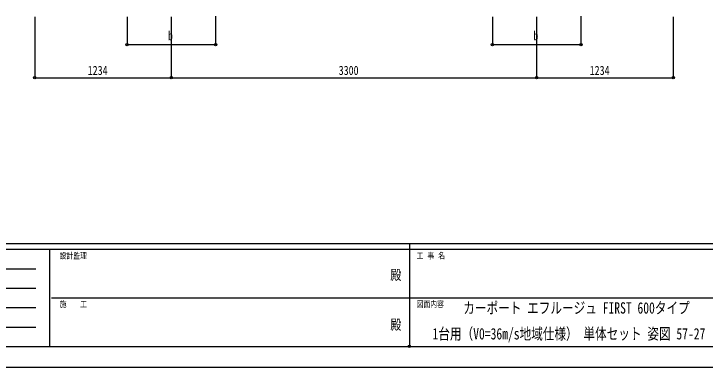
# Model space of a CAD drawing. Units: millimetres, scale not verified. Extents: x -10512 to 10512, y -7425 to 7425.
# Drawn here: x -3585 to 2660, y -7425 to -4235 of the extents above; entities that cross this region are included whole.
import ezdxf
from ezdxf.enums import TextEntityAlignment as Align

# ---------------------------------------------------------------- set-up
doc = ezdxf.new("R2010")
doc.units = ezdxf.units.MM
doc.header["$LTSCALE"] = 40
doc.header["$PDMODE"] = 32
doc.header["$PDSIZE"] = 20
for name, color, linetype in [('0-2_USER1', 3, 'Continuous'), ('0-6_YKK_D', 6, 'Continuous'), ('0-7_YKK_ZWAK', 7, 'Continuous')]:
    doc.layers.add(name, color=color, linetype=linetype)
doc.styles.add('ＭＳ ゴシック', font='')
doc.styles.get('ＭＳ ゴシック').set_extended_font_data('MS Gothic')

msp = doc.modelspace()

# ---------------------------------------------------------------- linework, layer by layer
at = {"layer": '0-6_YKK_D'}
for p, q in [((-3396.45, -4262.5), (-3396.45, -4813.5)), ((-2562.45, -4262.52), (-2562.45, -4513.5)), ((-2162.45, -4262.5), (-2162.45, -4813.5)), ((-2162.45, -4262.5), (-2162.45, -4813.5)), ((-1762.45, -4256.96), (-1762.45, -4513.5)), ((737.55, -4262.52), (737.55, -4513.5)), ((1137.55, -4262.5), (1137.55, -4813.5)), ((1137.55, -4262.5), (1137.55, -4813.5)), ((1537.55, -4256.96), (1537.55, -4513.5)), ((2371.55, -4262.5), (2371.55, -4813.5)), ((-2562.45, -4512.5), (-1762.45, -4512.5)), ((737.55, -4512.5), (1537.55, -4512.5)), ((-3396.45, -4812.5), (-2162.45, -4812.5)), ((-2162.45, -4812.5), (1137.55, -4812.5)), ((1137.55, -4812.5), (2371.55, -4812.5))]:
    msp.add_line(p, q, dxfattribs=at)
for centre in [(-2562.45, -4512.5), (-1762.45, -4512.5), (737.55, -4512.5), (1537.55, -4512.5), (-3396.45, -4812.5), (-2162.45, -4812.5), (-2162.45, -4812.5), (1137.55, -4812.5), (1137.55, -4812.5), (2371.55, -4812.5)]:
    msp.add_circle(centre, 10.62, dxfattribs=at)
at = {"layer": '0-7_YKK_ZWAK'}
for p, q in [((9737.55, -6312.5), (-9762.45, -6312.5)), ((-3262.45, -6362.5), (-9762.45, -6362.5)), ((-3262.45, -6362.5), (-3262.45, -7237.5)), ((-12.45, -6362.5), (-3262.45, -6362.5)), ((-12.45, -6312.5), (-12.45, -7237.5)), ((3237.55, -6362.5), (-12.45, -6362.5)), ((-9656.2, -6537.5), (-3387.45, -6537.5)), ((-9656.2, -6712.5), (-3387.45, -6712.5)), ((-3243.7, -6800), (-12.45, -6800)), ((-12.45, -6800), (3237.55, -6800)), ((-9656.2, -6887.5), (-3387.45, -6887.5)), ((-9656.2, -7062.5), (-3387.45, -7062.5)), ((-9762.45, -7237.5), (-3262.45, -7237.5)), ((-3262.45, -7237.5), (-12.45, -7237.5)), ((-12.45, -7237.5), (3237.55, -7237.5))]:
    msp.add_line(p, q, dxfattribs=at)
msp.add_lwpolyline([(-10512.5, -7425), (10512.5, -7425), (10512.5, 7425), (-10512.5, 7425)], close=True, dxfattribs=at)
msp.add_point((-12.45, -7237.5), dxfattribs=at)

# ---------------------------------------------------------------- texts
at = {"layer": '0-2_USER1', "style": 'ＭＳ ゴシック', "width": 0.75}
for s, p in [('カーポート エフルージュ FIRST 600タイプ', (474.7, -6972.08)), ('1台用（V0=36m/s地域仕様） 単体セット 姿図 57-27', (197.15, -7205.42))]:
    msp.add_text(s, height=102.6, dxfattribs=at).set_placement(p, align=Align.BOTTOM_LEFT)
at = {"layer": '0-6_YKK_D', "style": 'ＭＳ ゴシック', "width": 0.8}
for s, p in [('b', (-2192.45, -4497.5)), ('b', (1107.55, -4497.5)), ('1234', (-2917.45, -4811.5)), ('3300', (-650.45, -4811.5)), ('1234', (1616.55, -4811.5))]:
    msp.add_text(s, height=82.48, dxfattribs=at).set_placement(p, align=Align.BOTTOM_LEFT)
at = {"layer": '0-7_YKK_ZWAK', "style": 'ＭＳ ゴシック', "width": 0.8}
for s, height, p in [('設計監理', 54.99, (-3170.78, -6462.5)), ('工 事 名', 54.99, (53.17, -6462.5)), ('殿', 91.64, (-184.17, -6664.58)), ('施\u3000\u3000工', 54.99, (-3170.78, -6900)), ('図面内容', 54.99, (53.17, -6900)), ('殿', 91.64, (-184.17, -7114.58))]:
    msp.add_text(s, height=height, dxfattribs=at).set_placement(p, align=Align.BOTTOM_LEFT)

doc.saveas('drawing.dxf')
